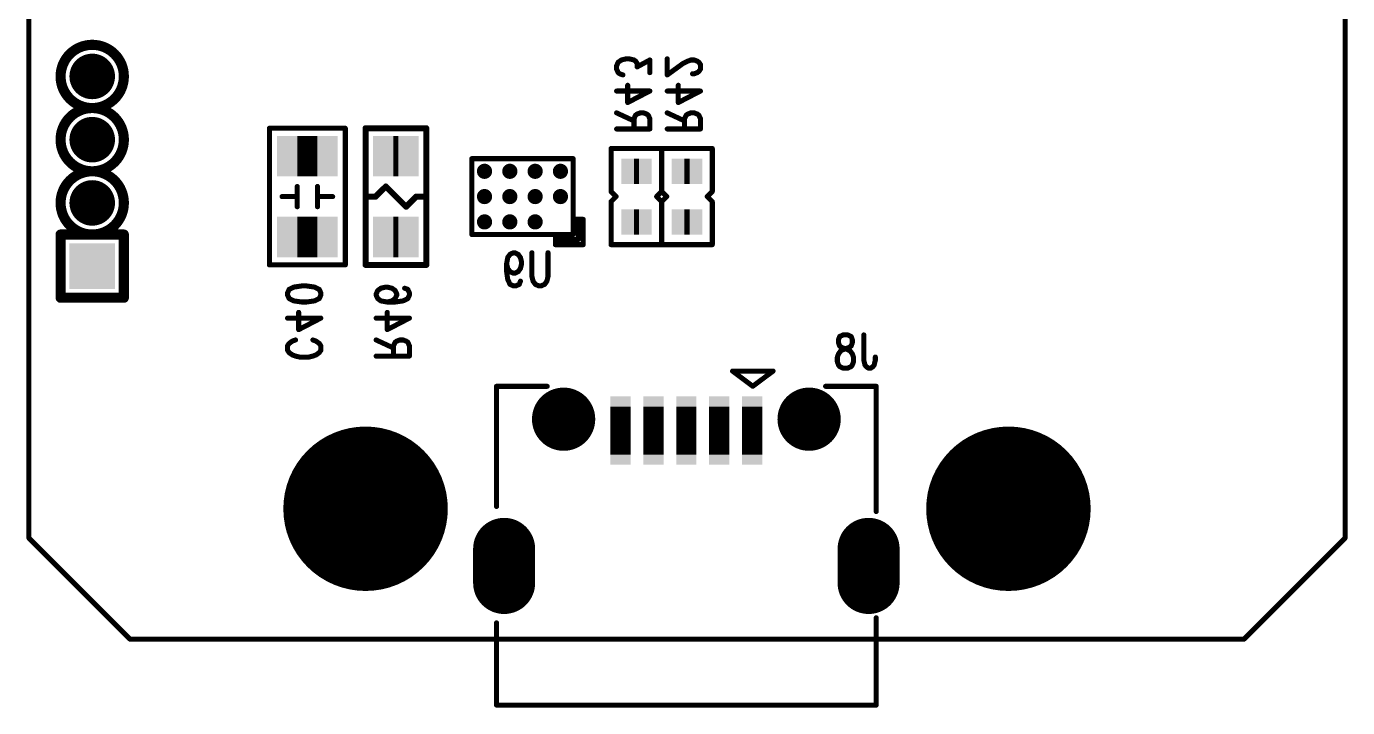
# Model space of a CAD drawing. Extents: x 100 to 126.1, y 98.7 to 170.
# Drawn here: x 99.95 to 126.05, y 98.65 to 112.11 of the extents above; entities that cross this region are included whole.
import ezdxf

# ---------------------------------------------------------------- set-up
doc = ezdxf.new("R2010")
doc.units = 0
doc.layers.get('0').update_dxf_attribs({"linetype": 'CONTINUOUS'})
doc.layers.add('MASK-BOTTOM_PHO', color=5, linetype='CONTINUOUS')
doc.layers.add('SILK-BOTTOM_PHO', color=14, linetype='CONTINUOUS')

# ---------------------------------------------------------------- blocks, each defined once
blk = doc.blocks.new('ROUND_11')
at = {"const_width": 0.44996}
blk.add_lwpolyline([(-0.22498, 0, 1), (0.22498, 0, 1)], format="xyb", close=True, dxfattribs=at)
blk = doc.blocks.new('SQUARE_162')
blk.add_solid([(0.44996, 0.44996), (0.44996, -0.44996), (-0.44996, 0.44996), (-0.44996, -0.44996)])
blk = doc.blocks.new('ROUND_187')
at = {"const_width": 0.149986}
blk.add_lwpolyline([(-0.074994, 0, 1), (0.074994, 0, 1)], format="xyb", close=True, dxfattribs=at)
blk = doc.blocks.new('ROUND_230')
at = {"const_width": 0.624966}
blk.add_lwpolyline([(-0.312484, 0, 1), (0.312484, 0, 1)], format="xyb", close=True, dxfattribs=at)
blk = doc.blocks.new('ROUND_248')
at = {"const_width": 1.624964}
blk.add_lwpolyline([(-0.812482, 0, 1), (0.812482, 0, 1)], format="xyb", close=True, dxfattribs=at)
blk = doc.blocks.new('ROUND_1')
at = {"const_width": 0.050038}
blk.add_lwpolyline([(-0.025018, 0, 1), (0.025018, 0, 1)], format="xyb", close=True, dxfattribs=at)
blk = doc.blocks.new('SQUARE_16')
blk.add_solid([(0.250062, 0.250062), (0.250062, -0.250062), (-0.250062, 0.250062), (-0.250062, -0.250062)])
blk = doc.blocks.new('SQUARE_161')
blk.add_solid([(0.40005, 0.40005), (0.40005, -0.40005), (-0.40005, 0.40005), (-0.40005, -0.40005)])
blk = doc.blocks.new('SQUARE_173')
blk.add_solid([(0.200024, 0.200024), (0.200024, -0.200024), (-0.200024, 0.200024), (-0.200024, -0.200024)])
blk = doc.blocks.new('ROUND_231')
at = {"const_width": 0.61252}
blk.add_lwpolyline([(-0.30626, 0, 1), (0.30626, 0, 1)], format="xyb", close=True, dxfattribs=at)
blk = doc.blocks.new('ROUND_6')
at = {"const_width": 0.099948}
blk.add_lwpolyline([(-0.049974, 0, 1), (0.049974, 0, 1)], format="xyb", close=True, dxfattribs=at)
blk = doc.blocks.new('ROUND_114')
at = {"const_width": 0.059944}
blk.add_lwpolyline([(-0.029972, 0, 1), (0.029972, 0, 1)], format="xyb", close=True, dxfattribs=at)

msp = doc.modelspace()

# ---------------------------------------------------------------- linework, layer by layer
at = {"layer": 'MASK-BOTTOM_PHO'}
for points, const_width in [([(100.000054, 167.999918), (100.000054, 102.00005)], 0.100076), ([(126.000002, 102.00005), (126.000002, 167.999918)], 0.100076), ([(105.300018, 109.549946), (105.700068, 109.549946)], 0.8001), ([(107.199938, 109.549946), (107.300014, 109.549946)], 0.8001), ([(111.949992, 109.249972), (112.050068, 109.249972)], 0.500124), ([(112.94999, 109.249972), (113.050066, 109.249972)], 0.500124), ([(105.300018, 107.95), (105.700068, 107.95)], 0.8001), ([(107.199938, 107.95), (107.300014, 107.95)], 0.8001), ([(111.949992, 108.249974), (112.050068, 108.249974)], 0.500124), ([(112.94999, 108.249974), (113.050066, 108.249974)], 0.500124), ([(111.68761, 103.650034), (111.68761, 104.599994)], 0.400048), ([(112.337596, 103.650034), (112.337596, 104.599994)], 0.400048), ([(112.987582, 103.650034), (112.987582, 104.599994)], 0.400048), ([(113.637568, 103.650034), (113.637568, 104.599994)], 0.400048), ([(114.287554, 103.650034), (114.287554, 104.599994)], 0.400048), ([(109.387386, 101.112574), (109.387386, 101.787452)], 1.225042), ([(116.587524, 101.112574), (116.587524, 101.787452)], 1.225042), ([(100.000054, 102.00005), (102.00005, 100.000054)], 0.100076), ([(124.000006, 100.000054), (126.000002, 102.00005)], 0.100076), ([(102.00005, 100.000054), (124.000006, 100.000054)], 0.100076)]:
    msp.add_lwpolyline(points, dxfattribs=dict(at, const_width=const_width))
at = {"layer": 'SILK-BOTTOM_PHO'}
for points, const_width in [([(100.000054, 167.999918), (100.000054, 102.00005)], 0.100076), ([(126.000002, 102.00005), (126.000002, 167.999918)], 0.100076), ([(111.64062, 111.404654), (111.609378, 111.336328)], 0.100076), ([(111.703104, 111.45012), (111.64062, 111.404654)], 0.100076), ([(111.79683, 111.472726), (111.703104, 111.45012)], 0.100076), ([(111.859314, 111.472726), (111.79683, 111.472726)], 0.100076), ([(111.95304, 111.45012), (111.859314, 111.472726)], 0.100076), ([(111.984282, 111.42726), (111.95304, 111.45012)], 0.100076), ([(112.015524, 111.381794), (111.984282, 111.42726)], 0.100076), ([(112.265714, 111.45012), (112.015524, 111.313722)], 0.100076), ([(112.265714, 111.19993), (112.265714, 111.45012)], 0.100076), ([(112.609376, 111.154464), (112.609376, 111.472726)], 0.100076), ([(113.015522, 111.42726), (112.921796, 111.381794)], 0.100076), ([(113.078006, 111.45012), (113.015522, 111.42726)], 0.100076), ([(113.140744, 111.45012), (113.078006, 111.45012)], 0.100076), ([(113.203228, 111.42726), (113.140744, 111.45012)], 0.100076), ([(113.23447, 111.404654), (113.203228, 111.42726)], 0.100076), ([(113.265712, 111.359188), (113.23447, 111.404654)], 0.100076), ([(111.609378, 111.336328), (111.609378, 111.268256)], 0.100076), ([(111.609378, 111.268256), (111.64062, 111.19993)], 0.100076), ([(111.64062, 111.19993), (111.671862, 111.177324)], 0.100076), ([(111.671862, 111.177324), (111.734346, 111.154464)], 0.100076), ([(112.015524, 111.313722), (112.015524, 111.381794)], 0.100076), ([(112.921796, 111.381794), (112.609376, 111.154464)], 0.100076), ([(113.109502, 111.177324), (113.140744, 111.177324)], 0.100076), ([(113.140744, 111.177324), (113.203228, 111.19993)], 0.100076), ([(113.203228, 111.19993), (113.23447, 111.22279)], 0.100076), ([(113.23447, 111.22279), (113.265712, 111.268256)], 0.100076), ([(113.265712, 111.268256), (113.265712, 111.359188)], 0.100076), ([(111.828072, 110.609126), (111.828072, 110.949994)], 0.100076), ([(112.82807, 110.609126), (112.82807, 110.949994)], 0.100076), ([(112.265714, 110.836456), (111.609378, 110.836456)], 0.100076), ([(112.265714, 110.836456), (111.828072, 110.609126)], 0.100076), ([(113.265712, 110.836456), (112.609376, 110.836456)], 0.100076), ([(113.265712, 110.836456), (112.82807, 110.609126)], 0.100076), ([(111.95304, 110.245398), (111.609378, 110.404656)], 0.100076), ([(111.984282, 110.35919), (111.95304, 110.290864)], 0.100076), ([(112.015524, 110.381796), (111.984282, 110.35919)], 0.100076), ([(112.078008, 110.404656), (112.015524, 110.381796)], 0.100076), ([(112.140746, 110.404656), (112.078008, 110.404656)], 0.100076), ([(112.20323, 110.381796), (112.140746, 110.404656)], 0.100076), ([(112.234472, 110.35919), (112.20323, 110.381796)], 0.100076), ([(112.265714, 110.290864), (112.234472, 110.35919)], 0.100076), ([(112.953038, 110.245398), (112.609376, 110.404656)], 0.100076), ([(112.98428, 110.35919), (112.953038, 110.290864)], 0.100076), ([(113.015522, 110.381796), (112.98428, 110.35919)], 0.100076), ([(113.078006, 110.404656), (113.015522, 110.381796)], 0.100076), ([(113.140744, 110.404656), (113.078006, 110.404656)], 0.100076), ([(113.203228, 110.381796), (113.140744, 110.404656)], 0.100076), ([(113.23447, 110.35919), (113.203228, 110.381796)], 0.100076), ([(113.265712, 110.290864), (113.23447, 110.35919)], 0.100076), ([(106.249978, 110.10011), (104.750108, 110.10011)], 0.100076), ([(104.750108, 110.10011), (104.750108, 107.40009)], 0.100076), ([(106.249978, 107.40009), (106.249978, 110.10011)], 0.100076), ([(107.849924, 110.10011), (106.650028, 110.10011)], 0.119888), ([(106.650028, 110.10011), (106.650028, 107.40009)], 0.119888), ([(107.849924, 107.40009), (107.849924, 110.10011)], 0.119888), ([(111.95304, 110.290864), (111.95304, 110.086394)], 0.100076), ([(112.265714, 110.086394), (112.265714, 110.290864)], 0.100076), ([(112.953038, 110.290864), (112.953038, 110.086394)], 0.100076), ([(113.265712, 110.086394), (113.265712, 110.290864)], 0.100076), ([(112.265714, 110.086394), (111.609378, 110.086394)], 0.100076), ([(113.265712, 110.086394), (112.609376, 110.086394)], 0.100076), ([(111.499904, 108.849922), (111.499904, 109.70006)], 0.100076), ([(111.499904, 109.70006), (112.499902, 109.70006)], 0.100076), ([(112.499902, 108.849922), (112.499902, 109.70006)], 0.100076), ([(112.499902, 109.70006), (113.4999, 109.70006)], 0.100076), ([(112.499902, 109.70006), (112.499902, 108.849922)], 0.100076), ([(113.4999, 109.70006), (113.4999, 108.849922)], 0.100076), ([(108.7501, 108.000038), (108.7501, 109.499908)], 0.100076), ([(108.7501, 109.499908), (110.750096, 109.499908)], 0.100076), ([(110.750096, 109.499908), (110.750096, 108.7501)], 0.100076), ([(105.300018, 108.549948), (105.300018, 108.949998)], 0.100076), ([(105.700068, 108.549948), (105.700068, 108.949998)], 0.100076), ([(107.050078, 108.949998), (106.849926, 108.7501)], 0.119888), ([(107.449874, 108.549948), (107.050078, 108.949998)], 0.119888), ([(111.59998, 108.7501), (111.499904, 108.849922)], 0.100076), ([(112.499902, 108.849922), (112.40008, 108.7501)], 0.100076), ([(112.599978, 108.7501), (112.499902, 108.849922)], 0.100076), ([(113.4999, 108.849922), (113.400078, 108.7501)], 0.100076), ([(105.300018, 108.7501), (105.000044, 108.7501)], 0.100076), ([(105.700068, 108.7501), (106.000042, 108.7501)], 0.100076), ([(106.849926, 108.7501), (106.650028, 108.7501)], 0.119888), ([(107.650026, 108.7501), (107.449874, 108.549948)], 0.119888), ([(107.849924, 108.7501), (107.650026, 108.7501)], 0.119888), ([(110.750096, 108.7501), (110.750096, 108.000038)], 0.100076), ([(111.499904, 108.650024), (111.59998, 108.7501)], 0.100076), ([(111.499904, 107.799886), (111.499904, 108.650024)], 0.100076), ([(112.40008, 108.7501), (112.499902, 108.650024)], 0.100076), ([(112.499902, 108.650024), (112.599978, 108.7501)], 0.100076), ([(112.499902, 107.799886), (112.499902, 108.650024)], 0.100076), ([(112.499902, 108.650024), (112.499902, 107.799886)], 0.100076), ([(113.400078, 108.7501), (113.4999, 108.650024)], 0.100076), ([(113.4999, 108.650024), (113.4999, 107.799886)], 0.100076), ([(110.849918, 108.300012), (110.750096, 108.300012)], 0.100076), ([(110.949994, 108.300012), (110.79988, 108.300012)], 0.100076), ([(110.849918, 107.899962), (110.849918, 108.300012)], 0.100076), ([(110.949994, 107.799886), (110.949994, 108.300012)], 0.100076), ([(101.875082, 108.000038), (100.624894, 108.000038)], 0.199898), ([(100.624894, 108.000038), (100.624894, 107.374944)], 0.199898), ([(101.875082, 107.374944), (101.875082, 108.000038)], 0.199898), ([(110.750096, 108.000038), (108.7501, 108.000038)], 0.100076), ([(110.400084, 108.000038), (110.400084, 107.899962)], 0.100076), ([(110.400084, 107.95), (110.400084, 107.799886)], 0.100076), ([(110.400084, 107.899962), (110.849918, 107.899962)], 0.100076), ([(110.400084, 107.799886), (110.949994, 107.799886)], 0.100076), ([(112.499902, 107.799886), (111.499904, 107.799886)], 0.100076), ([(113.4999, 107.799886), (112.499902, 107.799886)], 0.100076), ([(109.459014, 107.546902), (109.436408, 107.421934)], 0.100076), ([(109.50448, 107.609386), (109.459014, 107.546902)], 0.100076), ([(109.572806, 107.640628), (109.50448, 107.609386)], 0.100076), ([(109.595412, 107.640628), (109.572806, 107.640628)], 0.100076), ([(109.663738, 107.609386), (109.595412, 107.640628)], 0.100076), ([(109.709204, 107.546902), (109.663738, 107.609386)], 0.100076), ([(109.73181, 107.453176), (109.709204, 107.546902)], 0.100076), ([(109.93628, 107.171998), (109.93628, 107.640628)], 0.100076), ([(110.254542, 107.640628), (110.254542, 107.171998)], 0.100076), ([(100.624894, 106.750104), (100.624894, 107.374944)], 0.199898), ([(101.875082, 107.374944), (101.875082, 106.750104)], 0.199898), ([(104.750108, 107.40009), (106.249978, 107.40009)], 0.100076), ([(106.650028, 107.40009), (107.849924, 107.40009)], 0.119888), ([(109.436408, 107.421934), (109.459014, 107.328208)], 0.100076), ([(109.436408, 107.421934), (109.436408, 107.265724)], 0.100076), ([(109.436408, 107.265724), (109.459014, 107.10926)], 0.100076), ([(109.459014, 107.328208), (109.50448, 107.265724)], 0.100076), ([(109.50448, 107.265724), (109.572806, 107.234482)], 0.100076), ([(109.572806, 107.234482), (109.595412, 107.234482)], 0.100076), ([(109.595412, 107.234482), (109.663738, 107.265724)], 0.100076), ([(109.663738, 107.265724), (109.709204, 107.328208)], 0.100076), ([(109.709204, 107.328208), (109.73181, 107.421934)], 0.100076), ([(109.73181, 107.421934), (109.73181, 107.453176)], 0.100076), ([(105.140506, 106.915966), (105.234486, 106.961432)], 0.100076), ([(105.234486, 106.961432), (105.390696, 106.984038)], 0.100076), ([(105.390696, 106.984038), (105.484422, 106.984038)], 0.100076), ([(105.484422, 106.984038), (105.640632, 106.961432)], 0.100076), ([(105.640632, 106.961432), (105.734358, 106.915966)], 0.100076), ([(106.95305, 106.938572), (107.046776, 106.961432)], 0.100076), ([(107.046776, 106.961432), (107.078018, 106.961432)], 0.100076), ([(107.078018, 106.961432), (107.171998, 106.938572)], 0.100076), ([(109.459014, 107.10926), (109.50448, 107.015534)], 0.100076), ([(109.50448, 107.015534), (109.572806, 106.984292)], 0.100076), ([(109.572806, 106.984292), (109.618272, 106.984292)], 0.100076), ([(109.618272, 106.984292), (109.686344, 107.015534)], 0.100076), ([(109.686344, 107.015534), (109.709204, 107.078018)], 0.100076), ([(109.95914, 107.078018), (109.93628, 107.171998)], 0.100076), ([(110.004606, 107.015534), (109.95914, 107.078018)], 0.100076), ([(110.072678, 106.984292), (110.004606, 107.015534)], 0.100076), ([(110.118144, 106.984292), (110.072678, 106.984292)], 0.100076), ([(110.18647, 107.015534), (110.118144, 106.984292)], 0.100076), ([(110.231936, 107.078018), (110.18647, 107.015534)], 0.100076), ([(110.254542, 107.171998), (110.231936, 107.078018)], 0.100076), ([(101.875082, 106.750104), (100.624894, 106.750104)], 0.199898), ([(105.109264, 106.84764), (105.140506, 106.915966)], 0.100076), ([(105.109264, 106.802174), (105.109264, 106.84764)], 0.100076), ([(105.140506, 106.734102), (105.109264, 106.802174)], 0.100076), ([(105.234486, 106.688636), (105.140506, 106.734102)], 0.100076), ([(105.734358, 106.734102), (105.640632, 106.688636)], 0.100076), ([(105.734358, 106.915966), (105.7656, 106.84764)], 0.100076), ([(105.7656, 106.802174), (105.734358, 106.734102)], 0.100076), ([(105.7656, 106.84764), (105.7656, 106.802174)], 0.100076), ([(106.859324, 106.825034), (106.890566, 106.893106)], 0.100076), ([(106.859324, 106.802174), (106.859324, 106.825034)], 0.100076), ([(106.890566, 106.734102), (106.859324, 106.802174)], 0.100076), ([(106.890566, 106.893106), (106.95305, 106.938572)], 0.100076), ([(106.95305, 106.688636), (106.890566, 106.734102)], 0.100076), ([(107.171998, 106.938572), (107.234482, 106.893106)], 0.100076), ([(107.234482, 106.734102), (107.171998, 106.688636)], 0.100076), ([(107.234482, 106.893106), (107.265724, 106.825034)], 0.100076), ([(107.265724, 106.802174), (107.234482, 106.734102)], 0.100076), ([(107.265724, 106.825034), (107.265724, 106.802174)], 0.100076), ([(107.484418, 106.734102), (107.390692, 106.688636)], 0.100076), ([(107.421934, 106.938572), (107.484418, 106.915966)], 0.100076), ([(107.484418, 106.915966), (107.51566, 106.84764)], 0.100076), ([(107.51566, 106.802174), (107.484418, 106.734102)], 0.100076), ([(107.51566, 106.84764), (107.51566, 106.802174)], 0.100076), ([(105.390696, 106.66603), (105.234486, 106.688636)], 0.100076), ([(105.328212, 106.120438), (105.328212, 106.461306)], 0.100076), ([(105.484422, 106.66603), (105.390696, 106.66603)], 0.100076), ([(105.640632, 106.688636), (105.484422, 106.66603)], 0.100076), ([(107.078018, 106.66603), (106.95305, 106.688636)], 0.100076), ([(107.171998, 106.688636), (107.078018, 106.66603)], 0.100076), ([(107.234482, 106.66603), (107.078018, 106.66603)], 0.100076), ([(107.078018, 106.120438), (107.078018, 106.461306)], 0.100076), ([(107.390692, 106.688636), (107.234482, 106.66603)], 0.100076), ([(105.7656, 106.347768), (105.109264, 106.347768)], 0.100076), ([(105.7656, 106.347768), (105.328212, 106.120438)], 0.100076), ([(107.51566, 106.347768), (106.859324, 106.347768)], 0.100076), ([(107.51566, 106.347768), (107.078018, 106.120438)], 0.100076), ([(115.993164, 105.92181), (116.016024, 105.984294)], 0.100076), ([(115.993164, 105.859326), (115.993164, 105.92181)], 0.100076), ([(116.016024, 105.984294), (116.084096, 106.015536)], 0.100076), ([(116.084096, 106.015536), (116.175028, 106.015536)], 0.100076), ([(116.175028, 106.015536), (116.2431, 105.984294)], 0.100076), ([(116.2431, 105.984294), (116.26596, 105.92181)], 0.100076), ([(116.26596, 105.92181), (116.26596, 105.859326)], 0.100076), ([(116.49329, 106.015536), (116.49329, 105.515664)], 0.100076), ([(105.109264, 105.802176), (105.140506, 105.847642)], 0.100076), ([(105.109264, 105.711244), (105.109264, 105.802176)], 0.100076), ([(105.140506, 105.666032), (105.109264, 105.711244)], 0.100076), ([(105.140506, 105.847642), (105.203244, 105.893108)], 0.100076), ([(105.203244, 105.620566), (105.140506, 105.666032)], 0.100076), ([(105.203244, 105.893108), (105.265728, 105.915968)], 0.100076), ([(105.60939, 105.915968), (105.671874, 105.893108)], 0.100076), ([(105.671874, 105.893108), (105.734358, 105.847642)], 0.100076), ([(105.734358, 105.666032), (105.671874, 105.620566)], 0.100076), ([(105.734358, 105.847642), (105.7656, 105.802176)], 0.100076), ([(105.7656, 105.711244), (105.734358, 105.666032)], 0.100076), ([(105.7656, 105.802176), (105.7656, 105.711244)], 0.100076), ([(107.20324, 105.75671), (106.859324, 105.915968)], 0.100076), ([(107.234482, 105.870502), (107.20324, 105.802176)], 0.100076), ([(107.20324, 105.802176), (107.20324, 105.597706)], 0.100076), ([(107.265724, 105.893108), (107.234482, 105.870502)], 0.100076), ([(107.328208, 105.915968), (107.265724, 105.893108)], 0.100076), ([(107.390692, 105.915968), (107.328208, 105.915968)], 0.100076), ([(107.453176, 105.893108), (107.390692, 105.915968)], 0.100076), ([(107.484418, 105.870502), (107.453176, 105.893108)], 0.100076), ([(107.51566, 105.802176), (107.484418, 105.870502)], 0.100076), ([(107.51566, 105.597706), (107.51566, 105.802176)], 0.100076), ([(116.016024, 105.796842), (115.993164, 105.859326)], 0.100076), ([(116.03863, 105.703116), (115.993164, 105.640632)], 0.100076), ([(116.061236, 105.7656), (116.016024, 105.796842)], 0.100076), ([(116.106702, 105.734358), (116.03863, 105.703116)], 0.100076), ([(116.152168, 105.734358), (116.061236, 105.7656)], 0.100076), ([(116.197634, 105.7656), (116.106702, 105.734358)], 0.100076), ([(116.220494, 105.703116), (116.152168, 105.734358)], 0.100076), ([(116.2431, 105.796842), (116.197634, 105.7656)], 0.100076), ([(116.26596, 105.640632), (116.220494, 105.703116)], 0.100076), ([(116.26596, 105.859326), (116.2431, 105.796842)], 0.100076), ([(105.265728, 105.597706), (105.203244, 105.620566)], 0.100076), ([(105.359454, 105.5751), (105.265728, 105.597706)], 0.100076), ([(105.515664, 105.5751), (105.359454, 105.5751)], 0.100076), ([(105.60939, 105.597706), (105.515664, 105.5751)], 0.100076), ([(105.671874, 105.620566), (105.60939, 105.597706)], 0.100076), ([(107.51566, 105.597706), (106.859324, 105.597706)], 0.100076), ([(115.993164, 105.640632), (115.970558, 105.578148)], 0.100076), ([(115.970558, 105.578148), (115.970558, 105.484422)], 0.100076), ([(115.970558, 105.484422), (115.993164, 105.421938)], 0.100076), ([(115.993164, 105.421938), (116.016024, 105.390696)], 0.100076), ([(116.2431, 105.390696), (116.26596, 105.421938)], 0.100076), ([(116.288566, 105.578148), (116.26596, 105.640632)], 0.100076), ([(116.26596, 105.421938), (116.288566, 105.484422)], 0.100076), ([(116.288566, 105.484422), (116.288566, 105.578148)], 0.100076), ([(116.49329, 105.515664), (116.515896, 105.421938)], 0.100076), ([(116.515896, 105.421938), (116.538756, 105.390696)], 0.100076), ([(116.6749, 105.390696), (116.69776, 105.421938)], 0.100076), ([(116.69776, 105.421938), (116.720366, 105.515664)], 0.100076), ([(116.720366, 105.515664), (116.720366, 105.578148)], 0.100076), ([(114.70005, 105.301034), (113.89995, 105.301034)], 0.100076), ([(113.89995, 105.301034), (114.3, 105.00106)], 0.100076), ([(114.3, 105.00106), (114.70005, 105.301034)], 0.100076), ([(116.016024, 105.390696), (116.084096, 105.359454)], 0.100076), ([(116.084096, 105.359454), (116.175028, 105.359454)], 0.100076), ([(116.175028, 105.359454), (116.2431, 105.390696)], 0.100076), ([(116.538756, 105.390696), (116.583968, 105.359454)], 0.100076), ([(116.583968, 105.359454), (116.629434, 105.359454)], 0.100076), ([(116.629434, 105.359454), (116.6749, 105.390696)], 0.100076), ([(110.237524, 105.000044), (109.237526, 105.000044)], 0.100076), ([(109.237526, 105.000044), (109.237526, 104.575102)], 0.100076), ([(115.737386, 105.000044), (116.737384, 105.000044)], 0.100076), ([(116.737384, 105.000044), (116.737384, 104.575102)], 0.100076), ([(109.237526, 104.575102), (109.237526, 102.62489)], 0.100076), ([(116.737384, 104.575102), (116.737384, 102.525068)], 0.100076), ([(100.000054, 102.00005), (102.00005, 100.000054)], 0.100076), ([(124.000006, 100.000054), (126.000002, 102.00005)], 0.100076), ([(109.237526, 100.000054), (109.237526, 100.32492)], 0.100076), ([(116.737384, 100.424996), (116.737384, 100.000054)], 0.100076), ([(102.00005, 100.000054), (124.000006, 100.000054)], 0.100076), ([(109.237526, 98.700082), (109.237526, 100.000054)], 0.100076), ([(109.237526, 100.000054), (112.987582, 100.000054)], 0.100076), ([(112.987582, 100.000054), (116.737384, 100.000054)], 0.100076), ([(116.737384, 100.000054), (116.737384, 98.700082)], 0.100076), ([(116.737384, 98.700082), (109.237526, 98.700082)], 0.100076)]:
    msp.add_lwpolyline(points, dxfattribs=dict(at, const_width=const_width))
at = {"layer": 'SILK-BOTTOM_PHO', "const_width": 0.199898}
for points in [[(101.875082, 111.125, 1), (100.624894, 111.125)], [(100.624894, 111.125, 1), (101.875082, 111.125)], [(101.875082, 109.875066, 1), (100.624894, 109.875066)], [(100.624894, 109.875066, 1), (101.875082, 109.875066)], [(101.875082, 108.624878, 1), (100.624894, 108.624878)], [(100.624894, 108.624878, 1), (101.875082, 108.624878)]]:
    msp.add_lwpolyline(points, format="xyb", dxfattribs=at)

# ---------------------------------------------------------------- block references
at = {"layer": 'MASK-BOTTOM_PHO'}
for name, p in [('ROUND_11', (101.249988, 111.125)), ('ROUND_11', (101.249988, 109.875066)), ('SQUARE_161', (105.300018, 109.549946)), ('SQUARE_161', (105.700068, 109.549946)), ('SQUARE_161', (107.199938, 109.549946)), ('SQUARE_161', (107.300014, 109.549946)), ('ROUND_187', (109.000036, 109.249972)), ('ROUND_187', (109.499908, 109.249972)), ('ROUND_187', (110.000034, 109.249972)), ('ROUND_187', (110.499906, 109.249972)), ('SQUARE_16', (111.949992, 109.249972)), ('SQUARE_16', (112.050068, 109.249972)), ('SQUARE_16', (112.94999, 109.249972)), ('SQUARE_16', (113.050066, 109.249972)), ('ROUND_11', (101.249988, 108.624878)), ('ROUND_187', (109.000036, 108.7501)), ('ROUND_187', (109.499908, 108.7501)), ('ROUND_187', (110.000034, 108.7501)), ('ROUND_187', (110.499906, 108.7501)), ('SQUARE_161', (105.300018, 107.95)), ('SQUARE_161', (105.700068, 107.95)), ('SQUARE_161', (107.199938, 107.95)), ('SQUARE_161', (107.300014, 107.95)), ('ROUND_187', (109.000036, 108.249974)), ('ROUND_187', (109.499908, 108.249974)), ('ROUND_187', (110.000034, 108.249974)), ('SQUARE_16', (111.949992, 108.249974)), ('SQUARE_16', (112.050068, 108.249974)), ('SQUARE_16', (112.94999, 108.249974)), ('SQUARE_16', (113.050066, 108.249974)), ('SQUARE_162', (101.249988, 107.374944)), ('ROUND_230', (110.56239, 104.350058)), ('ROUND_230', (115.41252, 104.350058)), ('SQUARE_173', (111.68761, 104.599994)), ('SQUARE_173', (112.337596, 104.599994)), ('SQUARE_173', (112.987582, 104.599994)), ('SQUARE_173', (113.637568, 104.599994)), ('SQUARE_173', (114.287554, 104.599994)), ('ROUND_248', (106.650028, 102.579932)), ('ROUND_248', (119.350028, 102.579932)), ('SQUARE_173', (111.68761, 103.650034)), ('SQUARE_173', (112.337596, 103.650034)), ('SQUARE_173', (112.987582, 103.650034)), ('SQUARE_173', (113.637568, 103.650034)), ('SQUARE_173', (114.287554, 103.650034)), ('ROUND_231', (109.387386, 101.787452)), ('ROUND_231', (116.587524, 101.787452)), ('ROUND_1', (100.000054, 102.00005)), ('ROUND_1', (126.000002, 102.00005)), ('ROUND_231', (109.387386, 101.112574)), ('ROUND_231', (116.587524, 101.112574)), ('ROUND_1', (102.00005, 100.000054)), ('ROUND_1', (102.00005, 100.000054)), ('ROUND_1', (124.000006, 100.000054))]:
    msp.add_blockref(name, p, dxfattribs=at)
at = {"layer": 'SILK-BOTTOM_PHO'}
for name, p in [('ROUND_1', (111.64062, 111.404654)), ('ROUND_1', (111.703104, 111.45012)), ('ROUND_1', (111.79683, 111.472726)), ('ROUND_1', (111.859314, 111.472726)), ('ROUND_1', (111.95304, 111.45012)), ('ROUND_1', (111.984282, 111.42726)), ('ROUND_1', (112.265714, 111.45012)), ('ROUND_1', (112.609376, 111.472726)), ('ROUND_1', (113.015522, 111.42726)), ('ROUND_1', (113.078006, 111.45012)), ('ROUND_1', (113.140744, 111.45012)), ('ROUND_1', (113.203228, 111.42726)), ('ROUND_1', (113.23447, 111.404654)), ('ROUND_6', (100.624894, 111.125)), ('ROUND_6', (100.624894, 111.125)), ('ROUND_6', (101.875082, 111.125)), ('ROUND_6', (101.875082, 111.125)), ('ROUND_1', (111.609378, 111.336328)), ('ROUND_1', (111.609378, 111.268256)), ('ROUND_1', (111.64062, 111.19993)), ('ROUND_1', (111.671862, 111.177324)), ('ROUND_1', (111.734346, 111.154464)), ('ROUND_1', (112.015524, 111.381794)), ('ROUND_1', (112.015524, 111.313722)), ('ROUND_1', (112.265714, 111.19993)), ('ROUND_1', (112.609376, 111.154464)), ('ROUND_1', (112.921796, 111.381794)), ('ROUND_1', (113.109502, 111.177324)), ('ROUND_1', (113.140744, 111.177324)), ('ROUND_1', (113.203228, 111.19993)), ('ROUND_1', (113.23447, 111.22279)), ('ROUND_1', (113.265712, 111.359188)), ('ROUND_1', (113.265712, 111.268256)), ('ROUND_1', (111.828072, 110.949994)), ('ROUND_1', (112.82807, 110.949994)), ('ROUND_1', (111.609378, 110.836456)), ('ROUND_1', (112.265714, 110.836456)), ('ROUND_1', (112.265714, 110.836456)), ('ROUND_1', (112.609376, 110.836456)), ('ROUND_1', (113.265712, 110.836456)), ('ROUND_1', (113.265712, 110.836456)), ('ROUND_1', (111.609378, 110.404656)), ('ROUND_1', (111.828072, 110.609126)), ('ROUND_1', (111.984282, 110.35919)), ('ROUND_1', (112.015524, 110.381796)), ('ROUND_1', (112.078008, 110.404656)), ('ROUND_1', (112.140746, 110.404656)), ('ROUND_1', (112.20323, 110.381796)), ('ROUND_1', (112.234472, 110.35919)), ('ROUND_1', (112.609376, 110.404656)), ('ROUND_1', (112.82807, 110.609126)), ('ROUND_1', (112.98428, 110.35919)), ('ROUND_1', (113.015522, 110.381796)), ('ROUND_1', (113.078006, 110.404656)), ('ROUND_1', (113.140744, 110.404656)), ('ROUND_1', (113.203228, 110.381796)), ('ROUND_1', (113.23447, 110.35919)), ('ROUND_1', (104.750108, 110.10011)), ('ROUND_1', (106.249978, 110.10011)), ('ROUND_114', (106.650028, 110.10011)), ('ROUND_114', (107.849924, 110.10011)), ('ROUND_1', (111.95304, 110.290864)), ('ROUND_1', (111.95304, 110.245398)), ('ROUND_1', (112.265714, 110.290864)), ('ROUND_1', (112.953038, 110.290864)), ('ROUND_1', (112.953038, 110.245398)), ('ROUND_1', (113.265712, 110.290864)), ('ROUND_6', (100.624894, 109.875066)), ('ROUND_6', (100.624894, 109.875066)), ('ROUND_6', (101.875082, 109.875066)), ('ROUND_6', (101.875082, 109.875066)), ('ROUND_1', (111.609378, 110.086394)), ('ROUND_1', (111.95304, 110.086394)), ('ROUND_1', (112.265714, 110.086394)), ('ROUND_1', (112.265714, 110.086394)), ('ROUND_1', (112.609376, 110.086394)), ('ROUND_1', (112.953038, 110.086394)), ('ROUND_1', (113.265712, 110.086394)), ('ROUND_1', (113.265712, 110.086394)), ('ROUND_1', (111.499904, 109.70006)), ('ROUND_1', (112.499902, 109.70006)), ('ROUND_1', (112.499902, 109.70006)), ('ROUND_1', (113.4999, 109.70006)), ('ROUND_1', (108.7501, 109.499908)), ('ROUND_1', (110.750096, 109.499908)), ('ROUND_1', (110.750096, 109.499908)), ('ROUND_1', (105.300018, 108.949998)), ('ROUND_1', (105.700068, 108.949998)), ('ROUND_114', (107.050078, 108.949998)), ('ROUND_1', (111.499904, 108.849922)), ('ROUND_1', (112.499902, 108.849922)), ('ROUND_1', (112.499902, 108.849922)), ('ROUND_1', (113.4999, 108.849922)), ('ROUND_6', (100.624894, 108.624878)), ('ROUND_6', (100.624894, 108.624878)), ('ROUND_6', (101.875082, 108.624878)), ('ROUND_6', (101.875082, 108.624878)), ('ROUND_1', (105.000044, 108.7501)), ('ROUND_1', (105.300018, 108.7501)), ('ROUND_1', (105.300018, 108.549948)), ('ROUND_1', (105.700068, 108.7501)), ('ROUND_1', (105.700068, 108.549948)), ('ROUND_1', (106.000042, 108.7501)), ('ROUND_114', (106.650028, 108.7501)), ('ROUND_114', (106.849926, 108.7501)), ('ROUND_114', (107.449874, 108.549948)), ('ROUND_114', (107.650026, 108.7501)), ('ROUND_114', (107.849924, 108.7501)), ('ROUND_1', (110.750096, 108.7501)), ('ROUND_1', (111.499904, 108.650024)), ('ROUND_1', (111.59998, 108.7501)), ('ROUND_1', (112.40008, 108.7501)), ('ROUND_1', (112.499902, 108.650024)), ('ROUND_1', (112.499902, 108.650024)), ('ROUND_1', (112.599978, 108.7501)), ('ROUND_1', (113.400078, 108.7501)), ('ROUND_1', (113.4999, 108.650024)), ('ROUND_1', (110.750096, 108.300012)), ('ROUND_1', (110.79988, 108.300012)), ('ROUND_1', (110.849918, 108.300012)), ('ROUND_1', (110.949994, 108.300012)), ('ROUND_6', (100.624894, 108.000038)), ('ROUND_6', (101.875082, 108.000038)), ('ROUND_1', (108.7501, 108.000038)), ('ROUND_1', (110.400084, 108.000038)), ('ROUND_1', (110.400084, 107.95)), ('ROUND_1', (110.400084, 107.899962)), ('ROUND_1', (110.400084, 107.799886)), ('ROUND_1', (110.750096, 108.000038)), ('ROUND_1', (110.849918, 107.899962)), ('ROUND_1', (110.949994, 107.799886)), ('ROUND_1', (111.499904, 107.799886)), ('ROUND_1', (112.499902, 107.799886)), ('ROUND_1', (112.499902, 107.799886)), ('ROUND_1', (112.499902, 107.799886)), ('ROUND_1', (113.4999, 107.799886)), ('ROUND_1', (113.4999, 107.799886)), ('ROUND_1', (109.459014, 107.546902)), ('ROUND_1', (109.50448, 107.609386)), ('ROUND_1', (109.572806, 107.640628)), ('ROUND_1', (109.595412, 107.640628)), ('ROUND_1', (109.663738, 107.609386)), ('ROUND_1', (109.709204, 107.546902)), ('ROUND_1', (109.93628, 107.640628)), ('ROUND_1', (110.254542, 107.640628)), ('ROUND_6', (100.624894, 107.374944)), ('ROUND_6', (100.624894, 107.374944)), ('ROUND_6', (101.875082, 107.374944)), ('ROUND_6', (101.875082, 107.374944)), ('ROUND_1', (104.750108, 107.40009)), ('ROUND_1', (106.249978, 107.40009)), ('ROUND_1', (106.249978, 107.40009)), ('ROUND_114', (106.650028, 107.40009)), ('ROUND_114', (107.849924, 107.40009)), ('ROUND_114', (107.849924, 107.40009)), ('ROUND_1', (109.436408, 107.421934)), ('ROUND_1', (109.436408, 107.421934)), ('ROUND_1', (109.436408, 107.265724)), ('ROUND_1', (109.459014, 107.328208)), ('ROUND_1', (109.50448, 107.265724)), ('ROUND_1', (109.572806, 107.234482)), ('ROUND_1', (109.595412, 107.234482)), ('ROUND_1', (109.663738, 107.265724)), ('ROUND_1', (109.709204, 107.328208)), ('ROUND_1', (109.73181, 107.453176)), ('ROUND_1', (109.73181, 107.421934)), ('ROUND_1', (105.234486, 106.961432)), ('ROUND_1', (105.390696, 106.984038)), ('ROUND_1', (105.484422, 106.984038)), ('ROUND_1', (105.640632, 106.961432)), ('ROUND_1', (107.046776, 106.961432)), ('ROUND_1', (107.078018, 106.961432)), ('ROUND_1', (109.459014, 107.10926)), ('ROUND_1', (109.50448, 107.015534)), ('ROUND_1', (109.572806, 106.984292)), ('ROUND_1', (109.618272, 106.984292)), ('ROUND_1', (109.686344, 107.015534)), ('ROUND_1', (109.709204, 107.078018)), ('ROUND_1', (109.93628, 107.171998)), ('ROUND_1', (109.95914, 107.078018)), ('ROUND_1', (110.004606, 107.015534)), ('ROUND_1', (110.072678, 106.984292)), ('ROUND_1', (110.118144, 106.984292)), ('ROUND_1', (110.18647, 107.015534)), ('ROUND_1', (110.231936, 107.078018)), ('ROUND_1', (110.254542, 107.171998)), ('ROUND_6', (100.624894, 106.750104)), ('ROUND_6', (101.875082, 106.750104)), ('ROUND_1', (105.109264, 106.84764)), ('ROUND_1', (105.109264, 106.802174)), ('ROUND_1', (105.140506, 106.915966)), ('ROUND_1', (105.140506, 106.734102)), ('ROUND_1', (105.734358, 106.915966)), ('ROUND_1', (105.734358, 106.734102)), ('ROUND_1', (105.7656, 106.84764)), ('ROUND_1', (105.7656, 106.802174)), ('ROUND_1', (105.7656, 106.802174)), ('ROUND_1', (106.859324, 106.825034)), ('ROUND_1', (106.859324, 106.802174)), ('ROUND_1', (106.890566, 106.893106)), ('ROUND_1', (106.890566, 106.734102)), ('ROUND_1', (106.95305, 106.938572)), ('ROUND_1', (107.171998, 106.938572)), ('ROUND_1', (107.234482, 106.893106)), ('ROUND_1', (107.234482, 106.734102)), ('ROUND_1', (107.265724, 106.825034)), ('ROUND_1', (107.265724, 106.802174)), ('ROUND_1', (107.421934, 106.938572)), ('ROUND_1', (107.484418, 106.915966)), ('ROUND_1', (107.484418, 106.734102)), ('ROUND_1', (107.51566, 106.84764)), ('ROUND_1', (107.51566, 106.802174)), ('ROUND_1', (105.234486, 106.688636)), ('ROUND_1', (105.328212, 106.461306)), ('ROUND_1', (105.390696, 106.66603)), ('ROUND_1', (105.484422, 106.66603)), ('ROUND_1', (105.640632, 106.688636)), ('ROUND_1', (106.95305, 106.688636)), ('ROUND_1', (107.078018, 106.66603)), ('ROUND_1', (107.078018, 106.66603)), ('ROUND_1', (107.078018, 106.461306)), ('ROUND_1', (107.171998, 106.688636)), ('ROUND_1', (107.234482, 106.66603)), ('ROUND_1', (107.390692, 106.688636)), ('ROUND_1', (105.109264, 106.347768)), ('ROUND_1', (105.7656, 106.347768)), ('ROUND_1', (105.7656, 106.347768)), ('ROUND_1', (106.859324, 106.347768)), ('ROUND_1', (107.51566, 106.347768)), ('ROUND_1', (107.51566, 106.347768)), ('ROUND_1', (105.328212, 106.120438)), ('ROUND_1', (107.078018, 106.120438)), ('ROUND_1', (115.993164, 105.92181)), ('ROUND_1', (116.016024, 105.984294)), ('ROUND_1', (116.084096, 106.015536)), ('ROUND_1', (116.175028, 106.015536)), ('ROUND_1', (116.175028, 106.015536)), ('ROUND_1', (116.2431, 105.984294)), ('ROUND_1', (116.26596, 105.92181)), ('ROUND_1', (116.49329, 106.015536)), ('ROUND_1', (105.109264, 105.802176)), ('ROUND_1', (105.109264, 105.711244)), ('ROUND_1', (105.140506, 105.847642)), ('ROUND_1', (105.140506, 105.666032)), ('ROUND_1', (105.203244, 105.893108)), ('ROUND_1', (105.265728, 105.915968)), ('ROUND_1', (105.60939, 105.915968)), ('ROUND_1', (105.671874, 105.893108)), ('ROUND_1', (105.734358, 105.847642)), ('ROUND_1', (105.734358, 105.666032)), ('ROUND_1', (105.7656, 105.802176)), ('ROUND_1', (105.7656, 105.711244)), ('ROUND_1', (106.859324, 105.915968)), ('ROUND_1', (107.20324, 105.802176)), ('ROUND_1', (107.20324, 105.75671)), ('ROUND_1', (107.234482, 105.870502)), ('ROUND_1', (107.265724, 105.893108)), ('ROUND_1', (107.328208, 105.915968)), ('ROUND_1', (107.390692, 105.915968)), ('ROUND_1', (107.453176, 105.893108)), ('ROUND_1', (107.484418, 105.870502)), ('ROUND_1', (107.51566, 105.802176)), ('ROUND_1', (115.993164, 105.859326)), ('ROUND_1', (116.016024, 105.796842)), ('ROUND_1', (116.03863, 105.703116)), ('ROUND_1', (116.061236, 105.7656)), ('ROUND_1', (116.061236, 105.7656)), ('ROUND_1', (116.106702, 105.734358)), ('ROUND_1', (116.152168, 105.734358)), ('ROUND_1', (116.197634, 105.7656)), ('ROUND_1', (116.220494, 105.703116)), ('ROUND_1', (116.2431, 105.796842)), ('ROUND_1', (116.26596, 105.859326)), ('ROUND_1', (105.203244, 105.620566)), ('ROUND_1', (105.265728, 105.597706)), ('ROUND_1', (105.359454, 105.5751)), ('ROUND_1', (105.515664, 105.5751)), ('ROUND_1', (105.60939, 105.597706)), ('ROUND_1', (105.671874, 105.620566)), ('ROUND_1', (106.859324, 105.597706)), ('ROUND_1', (107.20324, 105.597706)), ('ROUND_1', (107.51566, 105.597706)), ('ROUND_1', (107.51566, 105.597706)), ('ROUND_1', (115.970558, 105.578148)), ('ROUND_1', (115.970558, 105.484422)), ('ROUND_1', (115.993164, 105.640632)), ('ROUND_1', (115.993164, 105.421938)), ('ROUND_1', (116.26596, 105.640632)), ('ROUND_1', (116.26596, 105.421938)), ('ROUND_1', (116.288566, 105.578148)), ('ROUND_1', (116.288566, 105.484422)), ('ROUND_1', (116.49329, 105.515664)), ('ROUND_1', (116.515896, 105.421938)), ('ROUND_1', (116.69776, 105.421938)), ('ROUND_1', (116.720366, 105.578148)), ('ROUND_1', (116.720366, 105.515664)), ('ROUND_1', (113.89995, 105.301034)), ('ROUND_1', (114.70005, 105.301034)), ('ROUND_1', (116.016024, 105.390696)), ('ROUND_1', (116.084096, 105.359454)), ('ROUND_1', (116.175028, 105.359454)), ('ROUND_1', (116.2431, 105.390696)), ('ROUND_1', (116.538756, 105.390696)), ('ROUND_1', (116.583968, 105.359454)), ('ROUND_1', (116.629434, 105.359454)), ('ROUND_1', (116.6749, 105.390696)), ('ROUND_1', (109.237526, 105.000044)), ('ROUND_1', (110.237524, 105.000044)), ('ROUND_1', (114.3, 105.00106)), ('ROUND_1', (114.3, 105.00106)), ('ROUND_1', (115.737386, 105.000044)), ('ROUND_1', (116.737384, 105.000044)), ('ROUND_1', (109.237526, 104.575102)), ('ROUND_1', (116.737384, 104.575102)), ('ROUND_1', (109.237526, 102.62489)), ('ROUND_1', (116.737384, 102.525068)), ('ROUND_1', (100.000054, 102.00005)), ('ROUND_1', (126.000002, 102.00005)), ('ROUND_1', (109.237526, 100.32492)), ('ROUND_1', (116.737384, 100.424996)), ('ROUND_1', (102.00005, 100.000054)), ('ROUND_1', (102.00005, 100.000054)), ('ROUND_1', (109.237526, 100.000054)), ('ROUND_1', (109.237526, 100.000054)), ('ROUND_1', (112.987582, 100.000054)), ('ROUND_1', (116.737384, 100.000054)), ('ROUND_1', (116.737384, 100.000054)), ('ROUND_1', (124.000006, 100.000054)), ('ROUND_1', (109.237526, 98.700082)), ('ROUND_1', (116.737384, 98.700082))]:
    msp.add_blockref(name, p, dxfattribs=at)

doc.saveas('drawing.dxf')
